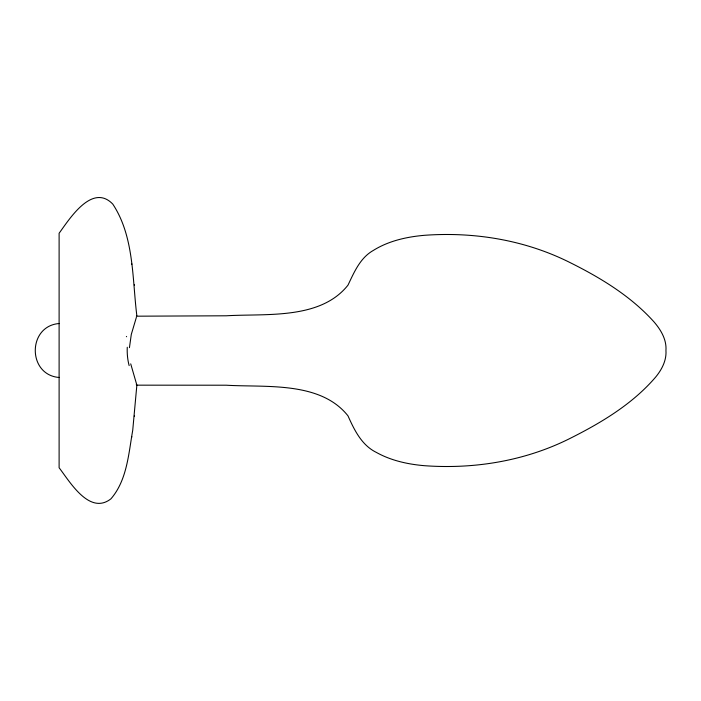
<?xml version="1.0" encoding="UTF-8"?>
<svg xmlns="http://www.w3.org/2000/svg" width="701" height="701" viewBox="0 0 701 701"><rect width="100%" height="100%" fill="white"/><g stroke="black" fill="none" stroke-linecap="round" stroke-linejoin="round"><path stroke-width="1.05" d="M136.861 315.853C132.2 278.709 134.277 236.605 112.765 204.07C92.164 182.812 69.522 218.931 59.112 233.258L59.112 467.742C69.767 481.648 89.535 515.585 110.942 498.832C127.126 480.132 128.607 453.521 132.734 430.221L136.861 385.112L130.719 363.854M129.44 347.67L131.297 334.421L136.397 317.281M134.338 416.315L134.382 415.824M131.788 437.179L131.849 436.723M136.861 385.164L226.335 385.208C265.626 387.6 320.269 380.932 347.985 415.851C354.338 430.002 361.62 445.179 376.332 452.399C391.079 460.627 407.938 464.307 424.64 465.709C474.568 469.311 525.452 460.899 570.325 438.283C601.651 422.545 632.758 403.881 655.768 376.945C661.849 369.523 666.642 360.375 665.95 350.5C666.739 339.538 660.763 329.689 653.858 321.733C630.839 296.173 600.862 277.938 570.325 262.717C525.452 240.101 474.568 231.689 424.64 235.291C406.808 236.815 388.652 240.846 373.309 250.441C360.13 257.872 354.171 272.216 347.985 285.149C320.269 320.068 265.626 313.4 226.335 315.792L136.362 316.186M59.454 323.494C27.225 325.763 27.225 375.237 59.454 377.506M131.788 263.821L131.849 264.277M134.338 284.685L134.382 285.176M126.39 336.752A31.01 0.999 -55.9 0 1 126.627 336.41M129.15 365.607A31.799 15.755 -90 0 1 127.267 347.249M136.704 385.033A28.986 0.955 56.4 0 1 136.274 384.586"/></g></svg>
